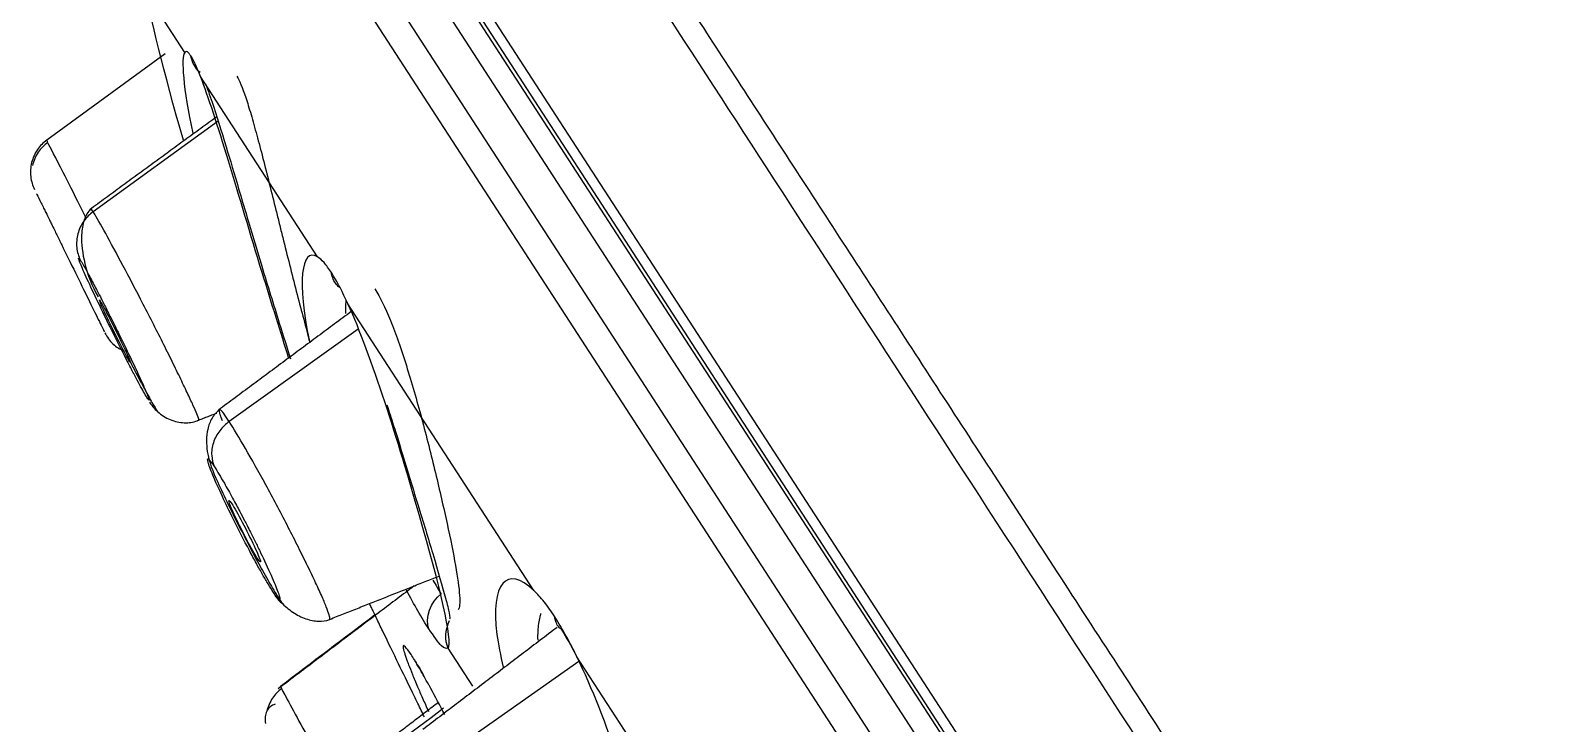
# Model space of a CAD drawing. Extents: x 0 to 1128, y 0 to 827.
# Drawn here: x 689.58 to 708.75, y 561.32 to 570.12 of the extents above; entities that cross this region are included whole.
import ezdxf

# ---------------------------------------------------------------- set-up
doc = ezdxf.new("R2010")
doc.units = 0
doc.header["$LTSCALE"] = 10
doc.header["$MEASUREMENT"] = 0
doc.layers.add('1', color=7, linetype='CONTINUOUS')

msp = doc.modelspace()

# ---------------------------------------------------------------- linework, layer by layer
at = {"layer": '1', "color": 7, "linetype": 'Continuous', "lineweight": -3}
for p, q in [((732.995, 512.48), (690.587, 577.782)), ((732.796, 512.553), (690.573, 577.57)), ((732.645, 512.702), (690.648, 577.372)), ((711.414, 544.886), (691.044, 576.252)), ((711.017, 544.628), (690.713, 575.895)), ((690.589, 575.424), (710.715, 544.432)), ((691.547, 569.842), (691.04, 570.622)), ((691.297, 569.822), (689.792, 568.728)), ((693.231, 567.248), (691.746, 569.534)), ((691.968, 568.969), (690.382, 567.82)), ((695.98, 563.015), (693.617, 566.653)), ((693.749, 566.332), (692.11, 565.158)), ((696.551, 562.113), (694.86, 560.924)), ((695.204, 561.8), (694.891, 562.282)), ((699.605, 557.433), (696.526, 562.175))]:
    msp.add_line(p, q, dxfattribs=at)
for points, knots in [([(749.812, 531.386), (749.45, 531.973), (748.618, 533.312), (747.267, 535.435), (745.633, 537.946), (743.773, 540.734), (741.056, 544.698), (737.434, 549.797), (732.905, 555.884), (727.984, 562.138), (722.669, 568.496), (716.818, 575.13), (710.55, 581.858), (706.172, 586.312), (703.961, 588.501)], [0, 0, 0, 0, 0.028182, 0.064442, 0.102782, 0.15064, 0.201386, 0.299177, 0.406173, 0.511432, 0.6243, 0.744784, 0.872874, 1, 1, 1, 1]), ([(748.427, 529.283), (748.071, 529.832), (747.365, 530.92), (746.196, 532.73), (744.987, 534.664), (743.717, 536.726), (742.387, 538.898), (740.989, 541.158), (739.512, 543.48), (737.943, 545.837), (736.288, 548.214), (734.554, 550.599), (732.756, 552.984), (730.912, 555.361), (729.045, 557.728), (727.193, 560.045), (725.26, 562.427), (723.147, 564.979), (720.748, 567.816), (718.094, 570.875), (715.253, 574.078), (712.321, 577.333), (709.439, 580.502), (706.704, 583.483), (705.302, 585.001), (704.575, 585.789)], [0, 0, 0, 0, 0.036177, 0.071707, 0.10716, 0.142566, 0.17792, 0.213227, 0.248479, 0.283589, 0.318669, 0.353705, 0.388702, 0.423694, 0.458639, 0.493538, 0.527044, 0.566262, 0.611215, 0.661852, 0.718193, 0.780212, 0.847838, 0.920991, 1, 1, 1, 1]), ([(735.216, 512.512), (734.805, 513.144), (733.88, 514.569), (731.126, 518.81), (729.298, 521.624), (724.991, 528.256), (722.514, 532.072), (717.25, 540.178), (714.465, 544.466), (708.971, 552.925), (706.264, 557.094), (701.301, 564.737), (699.046, 568.209), (695.299, 573.979), (693.808, 576.275), (691.795, 579.374), (691.274, 580.176), (691.274, 580.177)], [0, 0, 0, 0, 0.125003, 0.125003, 0.250007, 0.250007, 0.37501, 0.37501, 0.500013, 0.500013, 0.625017, 0.625017, 0.75002, 0.75002, 0.875023, 0.875023, 1, 1, 1, 1]), ([(693.791, 576.824), (694.064, 576.403), (694.611, 575.562), (695.583, 574.068), (696.659, 572.414), (697.843, 570.595), (699.125, 568.625), (700.497, 566.516), (701.951, 564.281), (703.478, 561.934), (705.067, 559.49), (706.709, 556.963), (708.394, 554.369), (710.111, 551.725), (711.849, 549.047), (713.597, 546.351), (715.346, 543.655), (717.884, 539.733), (722.976, 531.914), (728.219, 523.819), (731.946, 518.089), (733.758, 515.283), (734.95, 513.455), (735.342, 512.855), (735.526, 512.572)], [0, 0, 0, 0, 0.031295, 0.062588, 0.09388, 0.12517, 0.156462, 0.187754, 0.219045, 0.250337, 0.281629, 0.312921, 0.344214, 0.375508, 0.406802, 0.438098, 0.469394, 0.500691, 0.575423, 0.749568, 0.822166, 0.888123, 0.947404, 1, 1, 1, 1]), ([(691.624, 569.796), (691.608, 569.818), (691.575, 569.861), (691.556, 569.849), (691.546, 569.842)], [0, 0, 0, 0, 0.499316, 1, 1, 1, 1]), ([(691.711, 569.621), (691.702, 569.642), (691.67, 569.717), (691.643, 569.762), (691.624, 569.796)], [0, 0, 0, 0, 0.269779, 1, 1, 1, 1]), ([(691.74, 569.586), (691.721, 569.604), (691.682, 569.647), (691.643, 569.72), (691.628, 569.772), (691.624, 569.796)], [0, 0, 0, 0, 0.293947, 0.663092, 1, 1, 1, 1]), ([(692.869, 565.954), (692.766, 566.283), (692.648, 566.659), (692.234, 568.011), (691.942, 569.036), (691.746, 569.534)], [0, 0, 0, 0, 0.288797, 0.288797, 1, 1, 1, 1]), ([(691.808, 569.441), (691.808, 569.441), (691.829, 569.395), (691.913, 569.151), (692.052, 568.713), (692.214, 568.166), (692.367, 567.651), (692.542, 567.066), (692.727, 566.468), (692.844, 566.095), (692.888, 565.952)], [0, 0, 0, 0, 0.00001, 0.109813, 0.298374, 0.443378, 0.550262, 0.688281, 0.872158, 1, 1, 1, 1]), ([(692.206, 569.541), (692.239, 569.49), (692.297, 569.35), (692.386, 569.06), (692.46, 568.798), (692.538, 568.501), (692.619, 568.181), (692.689, 567.899), (692.746, 567.669), (692.804, 567.437), (692.876, 567.147), (692.992, 566.698), (693.078, 566.371), (693.13, 566.171), (693.134, 566.158)], [0, 0, 0, 0, 0.16473, 0.247096, 0.329461, 0.411826, 0.494191, 0.576557, 0.617739, 0.658922, 0.741287, 0.823652, 0.988383, 1, 1, 1, 1]), ([(689.792, 568.728), (689.749, 568.697), (689.688, 568.636), (689.629, 568.532), (689.588, 568.416), (689.579, 568.262), (689.614, 568.151), (689.637, 568.103)], [0, 0, 0, 0, 0.248207, 0.37359, 0.498973, 0.74974, 1, 1, 1, 1]), ([(689.807, 568.699), (689.758, 568.663), (689.696, 568.6), (689.637, 568.494), (689.618, 568.435), (689.611, 568.405)], [0, 0, 0, 0, 0.483283, 0.739714, 1, 1, 1, 1]), ([(690.287, 567.755), (690.264, 567.801), (690.159, 568.008), (689.954, 568.41), (689.838, 568.638), (689.808, 568.696)], [0, 0, 0, 0, 0.100405, 0.463367, 1, 1, 1, 1]), ([(689.664, 568.049), (689.665, 568.046), (689.679, 568.018), (689.71, 567.955), (689.751, 567.872), (689.786, 567.802), (689.818, 567.735), (689.856, 567.659), (689.898, 567.574), (689.942, 567.484), (689.98, 567.406), (690.018, 567.328), (690.105, 567.151), (690.246, 566.864), (690.394, 566.564), (690.497, 566.354), (690.518, 566.311), (690.525, 566.297)], [0, 0, 0, 0, 0.011549, 0.104368, 0.145791, 0.17942, 0.228489, 0.25517, 0.290757, 0.347798, 0.373704, 0.391318, 0.447627, 0.593421, 0.742236, 0.891341, 1, 1, 1, 1]), ([(690.354, 567.856), (690.316, 567.819), (690.262, 567.729), (690.222, 567.496), (690.264, 567.142), (690.367, 566.882), (690.444, 566.739)], [0, 0, 0, 0, 0.206316, 0.388312, 0.673891, 1, 1, 1, 1]), ([(690.382, 567.82), (690.339, 567.789), (690.277, 567.728), (690.217, 567.626), (690.175, 567.513), (690.164, 567.362), (690.196, 567.254), (690.219, 567.208)], [0, 0, 0, 0, 0.248207, 0.37359, 0.498973, 0.74974, 1, 1, 1, 1]), ([(691.726, 565.177), (691.726, 565.18), (691.724, 565.193), (691.704, 565.246), (691.654, 565.36), (691.579, 565.521), (691.484, 565.719), (691.373, 565.945), (691.25, 566.193), (691.118, 566.452), (690.941, 566.796), (690.637, 567.375), (690.44, 567.73), (690.382, 567.82)], [0, 0, 0, 0, 0.030454, 0.099707, 0.16896, 0.238213, 0.307467, 0.37672, 0.445973, 0.515227, 0.58448, 0.722987, 1, 1, 1, 1]), ([(691.076, 565.445), (691.062, 565.468), (691.036, 565.514), (690.988, 565.597), (690.926, 565.712), (690.818, 565.918), (690.671, 566.208), (690.495, 566.566), (690.347, 566.875), (690.237, 567.117), (690.198, 567.216), (690.196, 567.232), (690.203, 567.229), (690.212, 567.216), (690.219, 567.208)], [0, 0, 0, 0, 0.063643, 0.126094, 0.187936, 0.250867, 0.393803, 0.500687, 0.625167, 0.749838, 0.874914, 0.906043, 0.937167, 1, 1, 1, 1]), ([(690.219, 567.208), (690.242, 567.169), (690.281, 567.105), (690.365, 566.946), (690.421, 566.84), (690.466, 566.755), (690.506, 566.676), (690.549, 566.591), (690.596, 566.497), (690.644, 566.402), (690.684, 566.322), (690.724, 566.241), (690.81, 566.065), (690.937, 565.8), (691.047, 565.559), (691.108, 565.408), (691.086, 565.433), (691.076, 565.445)], [0, 0, 0, 0, 0.117822, 0.197526, 0.233095, 0.261972, 0.304107, 0.327018, 0.357576, 0.406557, 0.428802, 0.443927, 0.492279, 0.617472, 0.745259, 0.873294, 1, 1, 1, 1]), ([(693.408, 567.049), (693.376, 567.095), (693.311, 567.189), (693.258, 567.228), (693.231, 567.248)], [0, 0, 0, 0, 0.499316, 1, 1, 1, 1]), ([(693.617, 566.653), (693.584, 566.725), (693.511, 566.88), (693.444, 566.989), (693.408, 567.049)], [0, 0, 0, 0, 0.459061, 1, 1, 1, 1]), ([(693.508, 566.861), (693.491, 566.876), (693.456, 566.914), (693.422, 566.979), (693.411, 567.027), (693.408, 567.049)], [0, 0, 0, 0, 0.28663, 0.6596, 1, 1, 1, 1]), ([(693.591, 566.53), (693.59, 566.583), (693.592, 566.642), (693.596, 566.695), (693.597, 566.704)], [0, 0, 0, 0, 0.829087, 1, 1, 1, 1]), ([(693.96, 566.84), (694.024, 566.742), (694.124, 566.536), (694.259, 566.177), (694.36, 565.872), (694.459, 565.543), (694.554, 565.201), (694.645, 564.853), (694.73, 564.506), (694.808, 564.172), (694.902, 563.757), (694.993, 563.307), (695.047, 562.92), (695.037, 562.794), (695.018, 562.772)], [0, 0, 0, 0, 0.125, 0.187499, 0.249999, 0.312499, 0.374999, 0.437498, 0.499998, 0.562498, 0.624998, 0.749997, 0.874997, 1, 1, 1, 1]), ([(694.891, 562.282), (694.954, 562.374), (694.783, 563.068), (694.263, 564.887), (693.923, 565.986), (693.617, 566.653)], [0, 0, 0, 0, 0.5, 0.5, 1, 1, 1, 1]), ([(690.63, 566.147), (690.653, 566.124), (690.701, 566.087), (690.75, 566.068), (690.775, 566.063)], [0, 0, 0, 0, 0.492515, 1, 1, 1, 1]), ([(690.702, 566.091), (690.703, 566.091), (690.723, 566.079), (690.744, 566.07), (690.764, 566.065)], [0, 0, 0, 0, 0.042269, 1, 1, 1, 1]), ([(690.849, 565.921), (690.875, 565.871), (690.941, 565.745), (691.04, 565.559), (691.137, 565.384), (691.181, 565.313), (691.198, 565.287)], [0, 0, 0, 0, 0.161056, 0.417827, 0.696075, 1, 1, 1, 1]), ([(691.099, 565.403), (691.134, 565.35), (691.216, 565.257), (691.381, 565.163), (691.562, 565.133), (691.672, 565.154), (691.725, 565.175)], [0, 0, 0, 0, 0.239561, 0.494768, 0.752503, 1, 1, 1, 1]), ([(691.993, 565.311), (691.952, 565.282), (691.888, 565.212), (691.818, 565.034), (691.817, 564.731), (691.935, 564.446), (692.107, 564.084), (692.27, 563.76), (692.425, 563.465), (692.555, 563.227), (692.683, 563.005), (692.753, 562.892), (692.785, 562.844)], [0, 0, 0, 0, 0.075298, 0.143485, 0.254726, 0.412545, 0.51504, 0.646599, 0.724049, 0.808634, 0.900165, 1, 1, 1, 1]), ([(692.024, 565.168), (692.013, 565.198), (691.987, 565.27), (691.982, 565.303), (691.989, 565.308)], [0, 0, 0, 0, 0.354008, 1, 1, 1, 1]), ([(692.11, 565.158), (692.054, 565.245), (692.008, 565.305), (691.991, 565.309), (691.989, 565.308)], [0, 0, 0, 0, 0.785864, 1, 1, 1, 1]), ([(692.11, 565.158), (692.067, 565.127), (692.005, 565.068), (691.941, 564.97), (691.895, 564.863), (691.877, 564.723), (691.904, 564.625), (691.924, 564.582)], [0, 0, 0, 0, 0.248207, 0.37359, 0.498973, 0.74974, 1, 1, 1, 1]), ([(693.384, 562.646), (693.386, 562.646), (693.392, 562.653), (693.384, 562.696), (693.347, 562.8), (693.284, 562.948), (693.199, 563.133), (693.095, 563.351), (692.975, 563.592), (692.802, 563.93), (692.479, 564.538), (692.223, 564.984), (692.11, 565.158)], [0, 0, 0, 0, 0.036949, 0.11103, 0.18511, 0.259191, 0.333272, 0.407353, 0.481434, 0.555515, 0.703677, 1, 1, 1, 1]), ([(694.194, 565.116), (694.198, 565.102), (694.249, 564.948), (694.353, 564.598), (694.526, 564.04), (694.717, 563.413), (694.85, 562.953), (694.912, 562.704), (694.915, 562.656), (694.909, 562.653)], [0, 0, 0, 0, 0.01188, 0.128296, 0.277935, 0.475252, 0.715708, 0.851652, 1, 1, 1, 1]), ([(692.671, 562.989), (692.649, 563.025), (692.606, 563.095), (692.536, 563.213), (692.456, 563.356), (692.329, 563.591), (692.174, 563.893), (692.011, 564.231), (691.893, 564.494), (691.831, 564.663), (691.834, 564.697), (691.86, 564.67), (691.885, 564.638), (691.908, 564.605), (691.924, 564.582)], [0, 0, 0, 0, 0.063643, 0.126094, 0.187936, 0.250867, 0.393803, 0.500687, 0.625167, 0.749838, 0.874914, 0.906043, 0.937167, 1, 1, 1, 1]), ([(691.924, 564.582), (691.962, 564.52), (692.027, 564.415), (692.133, 564.225), (692.199, 564.102), (692.25, 564.007), (692.295, 563.922), (692.34, 563.833), (692.389, 563.737), (692.436, 563.643), (692.475, 563.564), (692.513, 563.487), (692.591, 563.322), (692.692, 563.097), (692.755, 562.929), (692.759, 562.866), (692.7, 562.948), (692.671, 562.989)], [0, 0, 0, 0, 0.117822, 0.197526, 0.233095, 0.261972, 0.304107, 0.327018, 0.357576, 0.406557, 0.428802, 0.443927, 0.492279, 0.617472, 0.745259, 0.873294, 1, 1, 1, 1]), ([(695.98, 563.015), (695.635, 563.35), (695.424, 563.1), (695.526, 562.333), (695.554, 562.193), (695.591, 562.043)], [0, 0, 0, 0, 0.836172, 0.836172, 1, 1, 1, 1]), ([(692.671, 562.989), (692.692, 562.945), (692.728, 562.895), (692.777, 562.854), (692.785, 562.848)], [0, 0, 0, 0, 0.856458, 1, 1, 1, 1]), ([(692.768, 562.866), (692.817, 562.817), (692.918, 562.731), (693.085, 562.647), (693.247, 562.617), (693.34, 562.631), (693.383, 562.646)], [0, 0, 0, 0, 0.238811, 0.489185, 0.744912, 1, 1, 1, 1]), ([(694.645, 562.527), (694.603, 562.593), (694.515, 562.737), (694.411, 562.924), (694.36, 563.019)], [0, 0, 0, 0, 0.53312, 1, 1, 1, 1]), ([(696.246, 562.679), (696.199, 562.747), (696.107, 562.883), (696.022, 562.971), (695.98, 563.015)], [0, 0, 0, 0, 0.499316, 1, 1, 1, 1]), ([(694.589, 561.41), (694.576, 561.437), (694.548, 561.494), (694.497, 561.598), (694.399, 561.799), (694.249, 562.109), (694.1, 562.415), (693.997, 562.63), (693.947, 562.734), (693.919, 562.792), (693.903, 562.824), (693.895, 562.84), (693.891, 562.849)], [0, 0, 0, 0, 0.050071, 0.105988, 0.193963, 0.428042, 0.702358, 0.830916, 0.918323, 0.957035, 0.977054, 1, 1, 1, 1]), ([(696.032, 562.384), (696.031, 562.425), (696.032, 562.534), (696.048, 562.643), (696.065, 562.708), (696.069, 562.722)], [0, 0, 0, 0, 0.300055, 0.841914, 1, 1, 1, 1]), ([(696.526, 562.175), (696.483, 562.26), (696.389, 562.448), (696.296, 562.598), (696.246, 562.679)], [0, 0, 0, 0, 0.459061, 1, 1, 1, 1]), ([(696.324, 562.525), (696.31, 562.536), (696.28, 562.566), (696.254, 562.62), (696.247, 562.66), (696.246, 562.679)], [0, 0, 0, 0, 0.283426, 0.658071, 1, 1, 1, 1]), ([(694.891, 562.282), (694.869, 562.278), (694.825, 562.269), (694.705, 562.441), (694.645, 562.527)], [0, 0, 0, 0, 0.500613, 1, 1, 1, 1]), ([(696.311, 562.546), (696.37, 562.455), (696.45, 562.318), (696.53, 562.162), (696.551, 562.119)], [0, 0, 0, 0, 0.735659, 1, 1, 1, 1]), ([(694.42, 562.201), (694.391, 562.242), (694.357, 562.291), (694.333, 562.315), (694.322, 562.319), (694.316, 562.307), (694.323, 562.264), (694.342, 562.201), (694.366, 562.133), (694.393, 562.06), (694.436, 561.951), (694.496, 561.808), (694.565, 561.649), (694.614, 561.539), (694.641, 561.479)], [0, 0, 0, 0, 0.177942, 0.212645, 0.24845, 0.354871, 0.441559, 0.545155, 0.598573, 0.648317, 0.738491, 0.835895, 0.915466, 1, 1, 1, 1]), ([(694.847, 561.442), (694.785, 561.559), (694.725, 561.669), (694.658, 561.793), (694.628, 561.848), (694.573, 561.947), (694.494, 562.084), (694.447, 562.158), (694.42, 562.201)], [0, 0, 0, 0, 0.344371, 0.360084, 0.395317, 0.521909, 0.72238, 1, 1, 1, 1]), ([(697.47, 558.312), (697.678, 558.18), (697.645, 558.66), (697.261, 560.27), (696.914, 561.381), (696.526, 562.174)], [0, 0, 0, 0, 0.5, 0.5, 1, 1, 1, 1]), ([(692.779, 561.774), (692.732, 561.738), (692.672, 561.675), (692.614, 561.57), (692.595, 561.513), (692.588, 561.482)], [0, 0, 0, 0, 0.482797, 0.739218, 1, 1, 1, 1]), ([(692.762, 561.797), (692.761, 561.797), (692.762, 561.795), (692.766, 561.787), (692.769, 561.779), (692.784, 561.751), (692.799, 561.724), (692.854, 561.62), (692.907, 561.523), (693.096, 561.176), (693.267, 560.865), (693.443, 560.545)], [0, 0, 0, 0, 0.064435, 0.064435, 0.12887, 0.12887, 0.25774, 0.25774, 0.51548, 0.51548, 1, 1, 1, 1]), ([(692.695, 561.573), (692.67, 561.565), (692.627, 561.543), (692.568, 561.47), (692.56, 561.39), (692.569, 561.327)], [0, 0, 0, 0, 0.260159, 0.515035, 1, 1, 1, 1])]:
    msp.add_open_spline(points, degree=3, knots=knots, dxfattribs=at)
for points, degree in [([(691.528, 568.727), (691.277, 569.585), (691.101, 570.349), (691.04, 570.622)], 3), ([(691.546, 569.842), (691.494, 569.779), (691.526, 569.38), (691.649, 568.815)], 3), ([(691.746, 569.535), (691.734, 569.564), (691.722, 569.594), (691.711, 569.621)], 3), ([(691.951, 569.024), (690.336, 567.844)], 1), ([(689.808, 568.696), (689.798, 568.717), (689.792, 568.728), (689.792, 568.728)], 3), ([(690.382, 567.82), (690.358, 567.857), (690.348, 567.866), (690.351, 567.851)], 3), ([(693.231, 567.248), (693.026, 567.374), (692.967, 566.921), (693.13, 566.175)], 3), ([(690.844, 565.922), (690.828, 565.947), (690.756, 566.078), (690.592, 566.406), (690.466, 566.675), (690.454, 566.716), (690.47, 566.691)], 3), ([(690.47, 566.691), (690.486, 566.666), (690.562, 566.527), (690.728, 566.196), (690.852, 565.93), (690.86, 565.897), (690.844, 565.922)], 3), ([(693.659, 566.553), (691.973, 565.303)], 1), ([(690.532, 566.283), (690.556, 566.233), (690.591, 566.183), (690.636, 566.141)], 3), ([(690.633, 566.144), (690.646, 566.132), (690.658, 566.121), (690.671, 566.111)], 3), ([(694.113, 565.369), (694.14, 565.287), (694.167, 565.202), (694.194, 565.116)], 3), ([(691.706, 565.171), (691.951, 565.265)], 1), ([(691.706, 565.171), (691.951, 565.265)], 1), ([(692.469, 563.42), (692.438, 563.468), (692.341, 563.637), (692.177, 563.965), (692.088, 564.176), (692.112, 564.163), (692.143, 564.115)], 3), ([(692.143, 564.115), (692.174, 564.068), (692.274, 563.891), (692.439, 563.561), (692.527, 563.351), (692.5, 563.372), (692.469, 563.42)], 3), ([(694.459, 563.073), (692.732, 561.767)], 1), ([(693.363, 562.64), (694.776, 563.198)], 1), ([(694.697, 563.148), (694.734, 563.082), (694.77, 563.023), (694.802, 562.972)], 3), ([(694.645, 562.527), (694.591, 562.662), (694.666, 562.875), (694.802, 562.972)], 3), ([(693.961, 562.705), (693.561, 562.402), (693.161, 562.1), (692.762, 561.797)], 3), ([(696.273, 562.546), (694.57, 561.252)], 1), ([(694.891, 562.282), (694.844, 562.384), (694.855, 562.523), (694.908, 562.633)], 3), ([(694.459, 562.136), (694.492, 562.085), (694.532, 562.02), (694.579, 561.939)], 3), ([(694.766, 561.594), (693.463, 560.602)], 1), ([(694.832, 561.52), (694.409, 561.202), (693.985, 560.884), (693.561, 560.566)], 3)]:
    msp.add_open_spline(points, degree=degree, dxfattribs=at)

doc.saveas('drawing.dxf')
